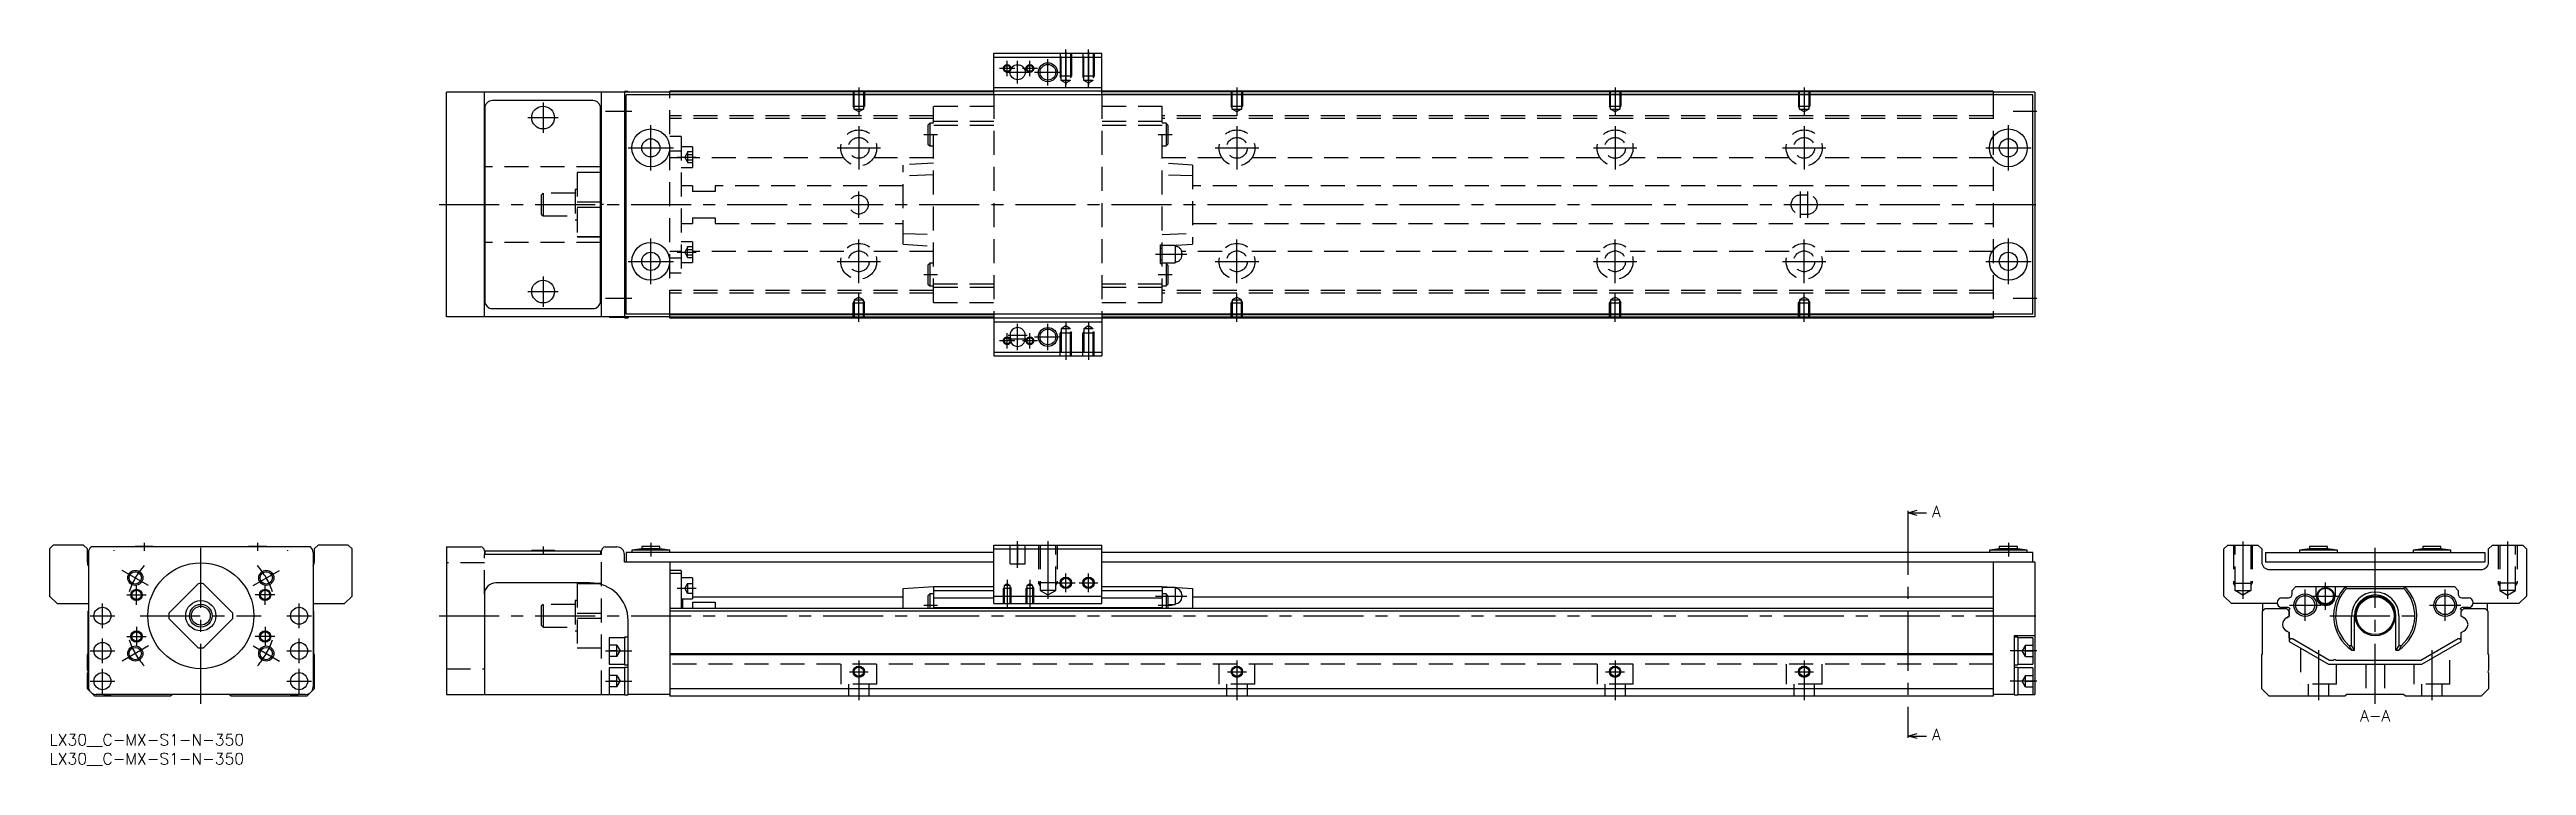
# Model space of a CAD drawing. Extents: x 0 to 655, y -8 to 181.
import ezdxf

# ---------------------------------------------------------------- set-up
doc = ezdxf.new("R2010")
doc.units = 0
doc.header["$LTSCALE"] = 0.5
doc.linetypes.add('CENTER', pattern=[50.8, 31.75, -6.35, 6.35, -6.35])
doc.linetypes.add('DASHED', pattern=[19.05, 12.7, -6.35])
for name, color, linetype in [('MSM_CENTER', 1, 'CENTER'), ('MSM_CONTINUOUS', 7, 'CONTINUOUS'), ('MSM_DASHED', 4, 'DASHED'), ('MSM_NARROW', 5, 'CONTINUOUS'), ('MSM_PART_NUMBER', 7, 'CONTINUOUS')]:
    doc.layers.add(name, color=color, linetype=linetype)
doc.styles.get("Standard").update_dxf_attribs({"font": 'txt.shx', "height": 3, "bigfont": 'bigfont.shx'})

# ---------------------------------------------------------------- blocks, each defined once
blk = doc.blocks.new('*U2')
at = {"layer": 'MSM_PART_NUMBER'}
blk.add_text('LX30__C-MX-S1-N-350', height=3, dxfattribs=at).set_placement((0, -3))
blk = doc.blocks.new('*U3')
at = {"layer": 'MSM_PART_NUMBER'}
blk.add_text('LX30__C-MX-S1-N-350', height=3, dxfattribs=at).set_placement((0, -8))

msp = doc.modelspace()

# ---------------------------------------------------------------- linework, layer by layer
at = {"layer": 'MSM_CENTER'}
for p, q in [((253.25, 174), (253.25, 178)), ((256, 172), (256, 178)), ((256, 172.9), (256, 177.1)), ((259.25, 174), (259.25, 178)), ((264, 171.5), (264, 178.5)), ((264, 172.37), (264, 177.62)), ((268.75, 171.09), (268.75, 181)), ((268.75, 180.4), (268.75, 171.69)), ((274.75, 171.09), (274.75, 181)), ((274.75, 180.4), (274.75, 171.69)), ((214, 171), (214, 163.49)), ((255.25, 176), (251.25, 176)), ((253, 175), (259, 175)), ((253.9, 175), (258.1, 175)), ((261.25, 176), (257.25, 176)), ((260.5, 175), (267.5, 175)), ((261.38, 175), (266.63, 175)), ((314, 171), (314, 163.49)), ((414, 171), (414, 163.49)), ((464, 171), (464, 163.49)), ((130.5, 167), (130.5, 159)), ((147, 164.7), (154, 164.7)), ((519.25, 164.7), (525.5, 164.7)), ((126.5, 163), (134.5, 163)), ((159, 149), (159, 161)), ((214, 160.75), (214, 149.25)), ((231.18, 158.5), (234.83, 158.5)), ((293.18, 158.5), (296.83, 158.5)), ((314, 160.75), (314, 149.25)), ((414, 160.75), (414, 149.25)), ((464, 160.75), (464, 149.25)), ((518, 149), (518, 161)), ((153, 155), (165, 155)), ((166, 152.55), (171, 152.55)), ((208.25, 155), (219.75, 155)), ((308.25, 155), (319.75, 155)), ((408.25, 155), (419.75, 155)), ((458.25, 155), (469.75, 155)), ((512, 155), (524, 155)), ((103, 140), (527, 140)), ((214, 136.5), (214, 143.5)), ((463, 136.5), (463, 143.5)), ((465, 136.5), (465, 143.5)), ((153, 125), (165, 125)), ((159, 119), (159, 131)), ((166, 127.44), (171, 127.44)), ((208.25, 125), (219.75, 125)), ((214, 119.25), (214, 130.75)), ((292.47, 126.9), (300.74, 126.9)), ((308.25, 125), (319.75, 125)), ((314, 119.25), (314, 130.75)), ((408.25, 125), (419.75, 125)), ((414, 119.25), (414, 130.75)), ((458.25, 125), (469.75, 125)), ((464, 119.25), (464, 130.75)), ((512, 125), (524, 125)), ((518, 119), (518, 131)), ((130.5, 121), (130.5, 113)), ((231.18, 121.5), (234.83, 121.5)), ((293.18, 121.5), (296.83, 121.5)), ((126.5, 117), (134.5, 117)), ((147, 115.3), (154, 115.3)), ((214, 109), (214, 116.51)), ((314, 109), (314, 116.51)), ((414, 109), (414, 116.51)), ((464, 109), (464, 116.51)), ((519.25, 115.3), (525.5, 115.3)), ((253.25, 102), (253.25, 106)), ((253.5, 105.5), (258.5, 105.5)), ((253.9, 105.5), (258.1, 105.5)), ((256, 101.5), (256, 108.5)), ((256, 102.4), (256, 107.6)), ((259.25, 102), (259.25, 106)), ((260.5, 105), (267.5, 105)), ((261.38, 105), (266.63, 105)), ((264, 101.5), (264, 108.5)), ((264, 102.37), (264, 107.62)), ((268.75, 108.91), (268.75, 99)), ((268.75, 108.31), (268.75, 99.6)), ((274.75, 108.91), (274.75, 99)), ((274.75, 108.31), (274.75, 99.6)), ((255.25, 104), (251.25, 104)), ((253.5, 104.5), (258.5, 104.5)), ((253.9, 104.5), (258.1, 104.5)), ((261.25, 104), (257.25, 104)), ((491.38, 58), (491.38, 0)), ((17, 48.6), (17, 48.49)), ((25, 50.6), (25, 48.5)), ((40, 8), (40, 51.5)), ((55, 50.6), (55, 48.5)), ((63, 48.49), (63, 48.6)), ((130.5, 49.6), (130.5, 47.49)), ((159, 50.6), (159, 47)), ((256, 44), (256, 51)), ((256, 50.25), (256, 44.75)), ((264, 51), (264, 35.81)), ((264, 50.66), (264, 36.15)), ((518, 50.6), (518, 47)), ((580, 50.93), (580, 35.74)), ((615, 8), (615, 51.5)), ((650, 50.93), (650, 35.74)), ((26.14, 39.3), (19.22, 43.3)), ((23, 34.22), (23, 39.38)), ((53.86, 39.3), (60.78, 43.3)), ((57, 34.22), (57, 39.38)), ((253.25, 40.76), (253.25, 33.5)), ((259.25, 40.76), (259.25, 33.5)), ((266.25, 40), (271.25, 40)), ((268.75, 37.5), (268.75, 42.5)), ((272.25, 40), (277.25, 40)), ((274.75, 37.5), (274.75, 42.5)), ((601.9, 32.87), (601.9, 40.12)), ((14, 28.05), (14, 34.55)), ((20.42, 36.8), (25.57, 36.8)), ((59.57, 36.8), (54.42, 36.8)), ((66, 28.05), (66, 34.55)), ((166, 38.55), (171, 38.55)), ((231.18, 34.1), (234.83, 34.1)), ((292.47, 36.5), (300.74, 36.5)), ((293.18, 34.1), (296.83, 34.1)), ((592.35, 34.1), (600.65, 34.1)), ((596.5, 29.95), (596.5, 38.25)), ((598.28, 36.5), (605.53, 36.5)), ((629.35, 34.1), (637.65, 34.1)), ((633.5, 29.95), (633.5, 38.25)), ((10.75, 31.3), (17.25, 31.3)), ((23, 28.38), (23, 23.23)), ((24, 31.3), (56, 31.3)), ((57, 28.38), (57, 23.23)), ((62.75, 31.3), (69.25, 31.3)), ((103, 31.3), (527, 31.3)), ((603, 31.3), (627, 31.3)), ((10.75, 22), (17.25, 22)), ((14, 18.75), (14, 25.25)), ((26.14, 23.3), (19.22, 19.3)), ((20.42, 25.8), (25.57, 25.8)), ((53.86, 23.3), (60.78, 19.3)), ((59.57, 25.8), (54.42, 25.8)), ((62.75, 22), (69.25, 22)), ((66, 18.75), (66, 25.25)), ((147, 22), (154, 22)), ((525.5, 22), (518.5, 22)), ((600, 22.18), (600, 9)), ((630, 22.18), (630, 9)), ((10.75, 14), (17.25, 14)), ((14, 10.75), (14, 17.25)), ((62.75, 14), (69.25, 14)), ((66, 10.75), (66, 17.25)), ((147, 14), (154, 14)), ((211.5, 16.5), (216.5, 16.5)), ((214, 19.5), (214, 9)), ((311.5, 16.5), (316.5, 16.5)), ((314, 19.5), (314, 9)), ((411.5, 16.5), (416.5, 16.5)), ((414, 19.5), (414, 9)), ((461.5, 16.5), (466.5, 16.5)), ((464, 19.5), (464, 9)), ((525.5, 14), (518.5, 14))]:
    msp.add_line(p, q, dxfattribs=at)
for start, end in [(138.53845, 161.46155), (18.53845, 41.46155), (198.53845, 221.46155), (318.53845, 341.46155)]:
    msp.add_arc((40, 31.3), 20, start, end, dxfattribs=at)
at = {"layer": 'MSM_CONTINUOUS'}
for p, q in [((249.75, 169), (249.75, 180)), ((249.75, 180), (278.25, 180)), ((249.75, 179), (278.25, 179)), ((278.25, 169), (278.25, 180)), ((249.75, 171), (278.25, 171)), ((105, 110.3), (105, 169.7)), ((164, 169.7), (105, 169.7)), ((115, 110.3), (115, 169.7)), ((115.1, 165.5), (115.1, 114.5)), ((143.7, 167.5), (117.1, 167.5)), ((145.7, 114.5), (145.7, 165.5)), ((146, 110.3), (146, 169.7)), ((148, 169.75), (148, 169.7)), ((152, 169.75), (148, 169.75)), ((153, 169.9), (152, 169.9)), ((152, 169.9), (152, 110.1)), ((152.5, 111), (152.5, 169)), ((524.5, 169), (152.5, 169)), ((153, 169.9), (153, 169.7)), ((164, 169), (164, 170)), ((514, 170), (164, 170)), ((249.75, 169.8), (164, 169.8)), ((249.75, 169.1), (164, 169.1)), ((514, 169.8), (278.25, 169.8)), ((514, 169.1), (278.25, 169.1)), ((514, 170), (514, 169)), ((525, 169.7), (514, 169.7)), ((524.5, 111), (524.5, 169)), ((525, 169.7), (525, 110.3)), ((115, 158.2), (115.1, 158.2)), ((145.7, 158.2), (146, 158.2)), ((115.1, 150), (115, 150)), ((146, 150), (145.7, 150)), ((146, 148.5), (145.7, 148.5)), ((146, 148.47), (145.7, 148.47)), ((145.7, 140.72), (146, 140.72)), ((146, 139.28), (145.7, 139.28)), ((146, 131.53), (145.7, 131.53)), ((146, 131.5), (145.7, 131.5)), ((115.1, 130), (115, 130)), ((146, 130), (145.7, 130)), ((115.1, 121.8), (115, 121.8)), ((146, 121.8), (145.7, 121.8)), ((117.1, 112.5), (143.7, 112.5)), ((164, 110.3), (105, 110.3)), ((148, 110.3), (148, 110.25)), ((148, 110.25), (152, 110.25)), ((152, 110.1), (153, 110.1)), ((524.5, 111), (152.5, 111)), ((153, 110.3), (153, 110.1)), ((164, 110), (164, 111)), ((249.75, 110.9), (164, 110.9)), ((249.75, 110.2), (164, 110.2)), ((514, 110), (164, 110)), ((249.75, 111), (249.75, 100)), ((249.75, 109), (278.25, 109)), ((254, 105.5), (254, 104.5)), ((258, 104.5), (258, 105.5)), ((278.25, 111), (278.25, 100)), ((514, 110.9), (278.25, 110.9)), ((514, 110.2), (278.25, 110.2)), ((514, 111), (514, 110)), ((525, 110.3), (514, 110.3)), ((249.75, 101), (278.25, 101)), ((249.75, 100), (278.25, 100)), ((491.38, 58.5), (493.87, 59.17)), ((491.38, 59), (491.38, 58)), ((493.87, 57.83), (491.38, 58.5)), ((491.38, 58.5), (496.38, 58.5)), ((1, 50), (0, 49)), ((0, 49), (0, 36.5)), ((9, 50), (1, 50)), ((10, 49), (9, 50)), ((10, 45.5), (10, 49)), ((10.3, 48), (10.3, 12.5)), ((69.02, 49.5), (10.98, 49.5)), ((22.6, 49.6), (22.6, 49.5)), ((27.4, 49.6), (22.6, 49.6)), ((27.4, 49.5), (27.4, 49.6)), ((52.6, 49.6), (52.6, 49.5)), ((57.4, 49.6), (52.6, 49.6)), ((57.4, 49.5), (57.4, 49.6)), ((69.7, 48), (69.7, 12.5)), ((71, 50), (70, 49)), ((70, 49), (70, 45.5)), ((79, 50), (71, 50)), ((80, 49), (79, 50)), ((80, 36.5), (80, 49)), ((105, 49.5), (105, 10.5)), ((105, 49.5), (114, 49.5)), ((115, 48.5), (115, 47.5)), ((146, 47.5), (115, 47.5)), ((115.1, 48.5), (115.1, 47.5)), ((115.1, 48.5), (145.7, 48.5)), ((127.5, 48.6), (133.5, 48.6)), ((127.5, 48.6), (127.5, 48.5)), ((133.5, 48.5), (133.5, 48.6)), ((145.7, 48.5), (145.7, 47.5)), ((146, 47.5), (146, 48.5)), ((147, 49.5), (150, 49.5)), ((152, 45.5), (152, 47.5)), ((152.5, 48), (152.5, 45.5)), ((249.75, 48), (152.5, 48)), ((156.6, 49), (154, 48.6)), ((154, 48.6), (154, 48)), ((164, 48.6), (154, 48.6)), ((156.6, 49.6), (156.6, 49)), ((161.4, 49.6), (156.6, 49.6)), ((161.4, 49), (156.6, 49)), ((161.4, 49), (161.4, 49.6)), ((164, 48.6), (161.4, 49)), ((164, 48), (164, 48.6)), ((249.75, 50), (278.25, 50)), ((249.75, 34.5), (249.75, 50)), ((249.75, 49), (278.25, 49)), ((278.25, 34.5), (278.25, 50)), ((524.5, 48), (278.25, 48)), ((515.6, 49), (513, 48.6)), ((513, 48.6), (513, 48)), ((523, 48.6), (513, 48.6)), ((515.6, 49.6), (515.6, 49)), ((520.4, 49.6), (515.6, 49.6)), ((520.4, 49), (515.6, 49)), ((520.4, 49), (520.4, 49.6)), ((523, 48.6), (520.4, 49)), ((523, 48), (523, 48.6)), ((524.5, 45.5), (524.5, 48)), ((575, 49), (576, 50)), ((575, 36.5), (575, 49)), ((576, 50), (584, 50)), ((584, 50), (585, 49)), ((585, 49), (585, 45.5)), ((586, 48), (644, 48)), ((586, 48), (586, 45.5)), ((597.6, 49), (595, 48.6)), ((595, 48.6), (595, 48)), ((605, 48.6), (595, 48.6)), ((602.4, 49.6), (597.6, 49.6)), ((597.6, 49.6), (597.6, 49)), ((602.4, 49), (597.6, 49)), ((602.4, 49), (602.4, 49.6)), ((605, 48.6), (602.4, 49)), ((605, 48), (605, 48.6)), ((627.6, 49), (625, 48.6)), ((635, 48.6), (625, 48.6)), ((625, 48.6), (625, 48)), ((632.4, 49.6), (627.6, 49.6)), ((627.6, 49.6), (627.6, 49)), ((632.4, 49), (627.6, 49)), ((632.4, 49), (632.4, 49.6)), ((635, 48.6), (632.4, 49)), ((635, 48), (635, 48.6)), ((644, 48), (644, 45.5)), ((645, 49), (646, 50)), ((645, 45.5), (645, 49)), ((646, 50), (654, 50)), ((654, 50), (655, 49)), ((655, 49), (655, 36.5)), ((39.28, 39.77), (31.53, 32.02)), ((48.47, 32.02), (40.72, 39.77)), ((143, 40), (118, 40)), ((249.75, 45.5), (152, 45.5)), ((164, 45.5), (164, 10)), ((167, 43.3), (164, 43.3)), ((167, 42.45), (164, 42.45)), ((167, 43.3), (167, 33.2)), ((170, 41.3), (167, 41.3)), ((170, 41.3), (170, 35.8)), ((525, 45.5), (278.25, 45.5)), ((514, 45.5), (514, 10)), ((525, 45.5), (525, 10.5)), ((644, 45.5), (586, 45.5)), ((587, 43.5), (643, 43.5)), ((0, 36.5), (2, 34.5)), ((2, 34.5), (10.3, 34.5)), ((69.7, 34.5), (78, 34.5)), ((78, 34.5), (80, 36.5)), ((115, 37), (115, 10.5)), ((514, 33.2), (164, 33.2)), ((167, 35.8), (170, 35.8)), ((167.5, 33.2), (167.5, 35.8)), ((170, 36.3), (225.75, 36.3)), ((170, 34.87), (176, 34.87)), ((170, 34.87), (170, 33.2)), ((176, 34.87), (176, 33.2)), ((225.75, 38.5), (233.75, 39)), ((225.75, 33.2), (225.75, 38.5)), ((232.75, 37.1), (232.25, 36.6)), ((232.25, 36.6), (232.25, 33.2)), ((233.75, 37.1), (232.75, 37.1)), ((232.75, 37.1), (232.75, 33.2)), ((233.75, 39), (249.75, 39)), ((233.75, 39), (233.75, 33.2)), ((233.75, 38), (249.75, 38)), ((233.75, 36), (249.75, 36)), ((233.75, 33.5), (294.25, 33.5)), ((249.75, 36.5), (278.25, 36.5)), ((249.75, 34.5), (278.25, 34.5)), ((278.25, 39), (294.25, 39)), ((278.25, 38), (294.25, 38)), ((278.25, 36), (294.25, 36)), ((294.25, 39), (302.25, 38.5)), ((294.25, 39), (294.25, 33.2)), ((297.7, 38.75), (294.25, 38.75)), ((295.25, 37.1), (294.25, 37.1)), ((295.75, 36.6), (295.25, 37.1)), ((295.25, 37.1), (295.25, 33.2)), ((295.75, 36.6), (295.75, 33.2)), ((295.75, 34.25), (297.7, 34.25)), ((297.7, 38.75), (297.7, 34.25)), ((299.45, 36.8), (299.45, 36.2)), ((302.25, 38.5), (302.25, 33.2)), ((302.25, 36.3), (514, 36.3)), ((577, 34.5), (575, 36.5)), ((589.13, 34.5), (577, 34.5)), ((585.2, 32.5), (585.9, 33.2)), ((585.3, 32.6), (585.3, 34.5)), ((585.9, 33.2), (591.55, 33.2)), ((590.35, 36), (592.05, 36)), ((591.75, 33.5), (590.35, 33.5)), ((591.55, 33.2), (592.25, 32.5)), ((591.55, 33.2), (592.25, 32.5)), ((593.05, 38), (594.05, 39)), ((593.05, 37), (593.05, 38)), ((594.05, 39), (635.95, 39)), ((599.4, 36.5), (599.4, 39)), ((604.4, 39), (604.4, 36.5)), ((607.14, 39), (607.4, 38.5)), ((607.4, 38.5), (622.6, 38.5)), ((622.6, 38.5), (622.86, 39)), ((635.95, 39), (636.95, 38)), ((636.95, 38), (636.95, 37)), ((637.75, 32.5), (638.45, 33.2)), ((637.75, 32.5), (638.45, 33.2)), ((637.95, 36), (639.65, 36)), ((639.65, 33.5), (638.25, 33.5)), ((638.45, 33.2), (644.1, 33.2)), ((653, 34.5), (640.87, 34.5)), ((644.1, 33.2), (644.8, 32.5)), ((644.7, 32.6), (644.7, 34.5)), ((655, 36.5), (653, 34.5)), ((10.2, 32.5), (10.3, 32.6)), ((10.2, 21.2), (10.2, 32.5)), ((31.53, 30.58), (39.28, 22.83)), ((40.72, 22.83), (48.47, 30.58)), ((69.7, 32.6), (69.8, 32.5)), ((69.8, 32.5), (69.8, 21.2)), ((153, 10.35), (153, 30)), ((514, 32.5), (164, 32.5)), ((585.2, 21.2), (585.2, 32.5)), ((592.25, 31.15), (591.5, 30.72)), ((592.25, 26.85), (591.5, 27.28)), ((591.6, 30.78), (592.25, 31.15)), ((591.6, 27.22), (592.25, 26.85)), ((592.2, 32.55), (592.2, 32.7)), ((592.25, 32.5), (592.2, 32.55)), ((592.25, 31.15), (592.25, 32.5)), ((592.25, 32.5), (592.25, 31.15)), ((592.25, 25.45), (592.25, 26.85)), ((592.25, 26.85), (592.25, 24.5)), ((608.74, 23.45), (608.74, 31.3)), ((609.5, 22.2), (609.5, 31.3)), ((620.5, 22.2), (620.5, 31.3)), ((621.26, 31.3), (621.26, 23.45)), ((637.75, 31.15), (637.75, 32.5)), ((638.4, 30.78), (637.75, 31.15)), ((637.75, 26.85), (638.5, 27.28)), ((637.75, 24.5), (637.75, 26.85)), ((637.8, 32.7), (637.8, 32.55)), ((638.4, 30.78), (638.49, 30.73)), ((644.8, 32.5), (644.8, 21.2)), ((10, 21), (10.2, 21.2)), ((10, 16.9), (10, 21)), ((69.8, 21.2), (70, 21)), ((70, 21), (70, 12)), ((152, 25.5), (148, 25.5)), ((148, 25.5), (148, 18.5)), ((153, 25.65), (152, 25.65)), ((152, 25.65), (152, 18.35)), ((514, 21.2), (164, 21.2)), ((514, 21), (164, 21)), ((525, 26), (519.5, 26)), ((519.5, 26), (519.5, 10.35)), ((520.5, 25.65), (519.5, 25.65)), ((520.5, 25.65), (520.5, 18.35)), ((524.5, 25.5), (520.5, 25.5)), ((524.5, 25.5), (524.5, 18.5)), ((585, 21), (585.2, 21.2)), ((585, 12), (585, 21)), ((592.25, 24.5), (602.64, 18.5)), ((593.1, 25.16), (592.7, 25.16)), ((602.91, 19.5), (593.1, 25.16)), ((608.07, 23.45), (608.74, 23.45)), ((609.5, 22.2), (608.74, 23.45)), ((608.82, 22.2), (609.5, 22.2)), ((621.26, 23.45), (620.5, 22.2)), ((620.5, 22.2), (621.18, 22.2)), ((621.26, 23.45), (621.93, 23.45)), ((636.9, 25.16), (627.09, 19.5)), ((627.36, 18.5), (637.75, 24.5)), ((637.3, 25.16), (636.9, 25.16)), ((644.8, 21.2), (645, 21)), ((645, 21), (645, 16.9)), ((10, 12), (10, 16.1)), ((148, 18.5), (152, 18.5)), ((152, 17.5), (148, 17.5)), ((148, 17.5), (148, 10.5)), ((152, 18.35), (153, 18.35)), ((153, 17.65), (152, 17.65)), ((152, 17.65), (152, 10.35)), ((519.5, 18.35), (520.5, 18.35)), ((520.5, 17.65), (519.5, 17.65)), ((520.5, 18.5), (524.5, 18.5)), ((520.5, 17.65), (520.5, 10.35)), ((524.5, 17.5), (520.5, 17.5)), ((524.5, 17.5), (524.5, 10.5)), ((602.64, 18.5), (627.36, 18.5)), ((603.85, 19.5), (602.91, 19.5)), ((627.09, 19.5), (604.65, 19.5)), ((645, 16.1), (645, 12)), ((10.7, 11.3), (10, 12)), ((12, 10), (11.1, 10.9)), ((32, 10), (12, 10)), ((67.7, 10.5), (12.3, 10.5)), ((32.5, 10.5), (32, 10)), ((48, 10), (47.5, 10.5)), ((68, 10), (48, 10)), ((68.9, 10.9), (68, 10)), ((70, 12), (69.3, 11.3)), ((105, 10.5), (152, 10.5)), ((152, 10.35), (153, 10.35)), ((164, 10.5), (153, 10.5)), ((514, 12), (164, 12)), ((514, 10), (164, 10)), ((519.5, 10.5), (514, 10.5)), ((519.5, 10.35), (520.5, 10.35)), ((520.5, 10.5), (525, 10.5)), ((587, 10), (585, 12)), ((607, 10), (587, 10)), ((607.5, 10.5), (607, 10)), ((622.5, 10.5), (607.5, 10.5)), ((623, 10), (622.5, 10.5)), ((643, 10), (623, 10)), ((645, 12), (643, 10)), ((491.38, -0.5), (493.87, 0.17)), ((491.38, 0), (491.38, -1)), ((493.87, -1.17), (491.38, -0.5)), ((491.38, -0.5), (496.38, -0.5))]:
    msp.add_line(p, q, dxfattribs=at)
for centre, radius in [((256, 175), 2), ((264, 175), 2.07), ((130.5, 163), 3), ((159, 155), 5), ((159, 155), 2.4), ((518, 155), 5), ((518, 155), 2.4), ((159, 125), 5), ((159, 125), 2.4), ((518, 125), 5), ((518, 125), 2.4), ((130.5, 117), 3), ((264, 105), 2.07), ((22.68, 41.3), 1.62), ((40, 31.3), 14), ((57.32, 41.3), 1.62), ((268.75, 40), 1.23), ((274.75, 40), 1.23), ((14, 31.3), 2.25), ((23, 36.8), 1.23), ((40, 31.3), 4), ((40, 31.3), 3), ((40, 31.3), 2.5), ((57, 36.8), 1.23), ((66, 31.3), 2.25), ((596.5, 34.1), 3), ((596.5, 34.1), 2.5), ((601.9, 36.5), 2.25), ((601.9, 36.5), 2.05), ((615, 31.3), 5.3), ((615, 31.3), 5), ((633.5, 34.1), 3), ((633.5, 34.1), 2.5), ((23, 25.8), 1.23), ((57, 25.8), 1.23), ((14, 22), 2.25), ((22.68, 21.3), 1.62), ((57.32, 21.3), 1.62), ((66, 22), 2.25), ((14, 14), 2.25), ((66, 14), 2.25), ((214, 16.5), 1.23), ((314, 16.5), 1.23), ((414, 16.5), 1.23), ((464, 16.5), 1.23)]:
    msp.add_circle(centre, radius, dxfattribs=at)
for centre, radius, start, end in [((117.1, 165.5), 2, 90, 180), ((143.7, 165.5), 2, 0, 90), ((117.1, 114.5), 2, 180, 270), ((143.7, 114.5), 2, 270, 0), ((256, 105.5), 2, 0, 180), ((256, 104.5), 2, 180, 0), ((12.3, 48), 2, 131.40962, 180), ((67.7, 48), 2, 0, 48.59038), ((114, 48.5), 1, 0, 90), ((147, 48.5), 1, 90, 180), ((150, 47.5), 2, 0, 90), ((12, 45.5), 2, 180, 211.78833), ((40, 31.3), 8.5, 85.11917, 94.88083), ((68, 45.5), 2, 328.21167, 0), ((118, 37), 3, 90, 180), ((143, 30), 10, 0, 90), ((587, 45.5), 2, 180, 270), ((643, 45.5), 2, 270, 0), ((297.7, 36.8), 1.75, 0, 90), ((297.7, 36.2), 1.75, 270, 0), ((590.35, 34.75), 1.25, 90, 270), ((591.75, 32.5), 1, 41.23398, 90), ((592.05, 37), 1, 270, 0), ((592.7, 32.7), 0.5, 113.32535, 180), ((601.9, 36.5), 2.5, 180, 0), ((615, 31.3), 11, 135.573, 235.81959), ((615, 31.3), 10.47, 136.57129, 228.55525), ((615, 31.3), 6.26, 0, 180), ((615, 31.3), 5.5, 0, 180), ((615, 31.3), 11, 304.18041, 44.427), ((615, 31.3), 10.47, 311.44475, 43.42871), ((637.95, 37), 1, 180, 270), ((638.25, 32.5), 1, 90, 138.76602), ((637.3, 32.7), 0.5, 0, 66.67465), ((639.65, 34.75), 1.25, 270, 90), ((40, 31.3), 8.5, 175.11917, 184.88083), ((40, 31.3), 8.5, 355.11917, 4.88083), ((592.65, 28.85), 2.2, 121.45533, 176.01903), ((592.65, 29.15), 2.2, 183.98097, 238.54467), ((592.65, 29.15), 2.2, 183.98097, 241.45517), ((592.65, 28.85), 2.2, 121.38869, 134.53306), ((637.35, 28.85), 2.2, 3.98097, 61.45517), ((637.35, 29.15), 2.2, 301.45533, 356.01903), ((40, 31.3), 8.5, 265.11917, 274.88083), ((592.7, 25.66), 0.5, 205.84193, 270), ((604.25, 19.2), 0.5, 36.8699, 143.1301), ((616, 27.35), 8.83, 206.14749, 215.62533), ((614, 27.35), 8.84, 324.37545, 333.85173), ((637.3, 25.66), 0.5, 270, 334.15807), ((9.7, 16.5), 0.5, 306.8699, 53.1301), ((645.3, 16.5), 0.5, 126.8699, 233.1301), ((12.3, 12.5), 2, 180, 270), ((15.3, 14), 3.65, 253.51703, 286.48297), ((64.7, 14), 3.65, 253.51703, 286.48297), ((67.7, 12.5), 2, 270, 0)]:
    msp.add_arc(centre, radius, start, end, dxfattribs=at)
at = {"layer": 'MSM_DASHED'}
for p, q in [((267.25, 180), (267.25, 174)), ((267.52, 172.8), (267.52, 180)), ((269.98, 180), (269.98, 172.8)), ((270.25, 180), (270.25, 174)), ((273.25, 180), (273.25, 174)), ((273.52, 172.8), (273.52, 180)), ((275.98, 180), (275.98, 172.8)), ((276.25, 180), (276.25, 174)), ((270.25, 174), (267.25, 174)), ((267.52, 173.53), (267.25, 174)), ((269.98, 172.8), (267.52, 172.8)), ((268.75, 172.09), (267.52, 172.8)), ((269.98, 172.8), (268.75, 172.09)), ((269.98, 173.53), (270.25, 174)), ((276.25, 174), (273.25, 174)), ((273.52, 173.53), (273.25, 174)), ((275.98, 172.8), (273.52, 172.8)), ((274.75, 172.09), (273.52, 172.8)), ((275.98, 172.8), (274.75, 172.09)), ((275.98, 173.53), (276.25, 174)), ((164, 111), (164, 169)), ((212.5, 170), (212.5, 166)), ((212.77, 165.53), (212.5, 166)), ((212.5, 166), (215.5, 166)), ((212.77, 165.2), (212.77, 170)), ((212.77, 165.2), (215.23, 165.2)), ((214, 164.49), (212.77, 165.2)), ((215.23, 165.2), (214, 164.49)), ((215.23, 170), (215.23, 165.2)), ((215.23, 165.53), (215.5, 166)), ((215.5, 170), (215.5, 166)), ((249.75, 165.9), (233.75, 165.9)), ((233.75, 114.1), (233.75, 165.9)), ((249.75, 169), (249.75, 111)), ((278.25, 169), (278.25, 111)), ((294.25, 165.9), (278.25, 165.9)), ((294.25, 114.1), (294.25, 165.9)), ((312.5, 170), (312.5, 166)), ((312.77, 165.53), (312.5, 166)), ((312.5, 166), (315.5, 166)), ((312.77, 165.2), (312.77, 170)), ((312.77, 165.2), (315.23, 165.2)), ((314, 164.49), (312.77, 165.2)), ((315.23, 165.2), (314, 164.49)), ((315.23, 170), (315.23, 165.2)), ((315.23, 165.53), (315.5, 166)), ((315.5, 170), (315.5, 166)), ((412.5, 170), (412.5, 166)), ((412.77, 165.53), (412.5, 166)), ((412.5, 166), (415.5, 166)), ((412.77, 165.2), (412.77, 170)), ((412.77, 165.2), (415.23, 165.2)), ((414, 164.49), (412.77, 165.2)), ((415.23, 165.2), (414, 164.49)), ((415.23, 170), (415.23, 165.2)), ((415.23, 165.53), (415.5, 166)), ((415.5, 170), (415.5, 166)), ((462.5, 170), (462.5, 166)), ((462.77, 165.53), (462.5, 166)), ((462.5, 166), (465.5, 166)), ((462.77, 165.2), (462.77, 170)), ((462.77, 165.2), (465.23, 165.2)), ((464, 164.49), (462.77, 165.2)), ((465.23, 165.2), (464, 164.49)), ((465.23, 170), (465.23, 165.2)), ((465.23, 165.53), (465.5, 166)), ((465.5, 170), (465.5, 166)), ((514, 169), (514, 111)), ((233.75, 163.45), (164, 163.45)), ((233.75, 162.75), (164, 162.75)), ((167, 158), (164, 158)), ((167, 158), (167, 122)), ((232.75, 161.5), (232.25, 161)), ((232.25, 161), (232.25, 156)), ((233.75, 161.5), (232.75, 161.5)), ((232.75, 161.5), (232.75, 155.5)), ((249.75, 161.95), (233.75, 161.95)), ((249.75, 160.95), (233.75, 160.95)), ((294.25, 161.95), (278.25, 161.95)), ((294.25, 160.95), (278.25, 160.95)), ((514, 163.45), (294.25, 163.45)), ((514, 162.75), (294.25, 162.75)), ((295.25, 161.5), (294.25, 161.5)), ((295.75, 161), (295.25, 161.5)), ((295.25, 161.5), (295.25, 155.5)), ((295.75, 161), (295.75, 156)), ((167, 154.13), (164, 154.13)), ((167, 152.38), (164, 152.38)), ((170, 155.3), (167, 155.3)), ((168.7, 153.8), (167.98, 152.55)), ((168.7, 151.3), (167.98, 152.55)), ((168.7, 154), (170, 154)), ((168.7, 154), (168.7, 151.11)), ((168.7, 153.28), (170, 153.28)), ((168.7, 151.83), (170, 151.83)), ((168.7, 151.11), (170, 151.11)), ((170, 155.3), (170, 149.8)), ((210.05, 152.36), (170, 152.36)), ((233.75, 152.36), (217.95, 152.36)), ((233.75, 151), (225.75, 150.47)), ((232.25, 156), (232.75, 155.5)), ((232.75, 155.5), (233.75, 155.5)), ((294.25, 155.5), (295.25, 155.5)), ((310.05, 152.36), (294.25, 152.36)), ((302.25, 150.47), (294.25, 151)), ((295.25, 155.5), (295.75, 156)), ((410.05, 152.36), (317.95, 152.36)), ((460.05, 152.36), (417.95, 152.36)), ((514, 152.36), (467.95, 152.36)), ((145.7, 150), (115.1, 150)), ((139.5, 148.5), (139.5, 131.5)), ((145.7, 148.5), (139.5, 148.5)), ((145.7, 148.47), (139.5, 148.47)), ((167, 149.8), (170, 149.8)), ((170, 145), (167, 145)), ((170, 145), (170, 143.5)), ((176, 145), (176, 143.5)), ((225.75, 145), (176, 145)), ((225.75, 129.53), (225.75, 150.47)), ((233.75, 147.86), (225.75, 147.6)), ((302.25, 147.6), (294.25, 147.86)), ((302.25, 150.47), (302.25, 129.53)), ((514, 145), (302.25, 145)), ((130.5, 143), (130, 142.5)), ((130, 142.5), (130, 137.5)), ((130.5, 143), (130.5, 137)), ((139, 143), (130.5, 143)), ((139, 144), (139, 136)), ((139.5, 144), (139, 144)), ((139.5, 140.72), (145.7, 140.72)), ((145.7, 139.28), (139.5, 139.28)), ((146.5, 140), (146, 140)), ((176, 143.5), (170, 143.5)), ((465, 142.5), (463, 142.5)), ((130, 137.5), (130.5, 137)), ((130.5, 137), (139, 137)), ((139, 136), (139.5, 136)), ((139.5, 131.53), (145.7, 131.53)), ((139.5, 131.5), (145.7, 131.5)), ((167, 135), (170, 135)), ((170, 136.5), (176, 136.5)), ((170, 136.5), (170, 135)), ((176, 136.5), (176, 135)), ((176, 135), (225.75, 135)), ((225.75, 132.4), (233.75, 132.14)), ((294.25, 132.14), (302.25, 132.4)), ((302.25, 135), (514, 135)), ((463, 137.5), (465, 137.5)), ((145.7, 130), (115.1, 130)), ((167, 127.62), (164, 127.62)), ((167, 125.87), (164, 125.87)), ((170, 130.19), (167, 130.19)), ((167, 124.69), (170, 124.69)), ((168.7, 128.69), (167.98, 127.44)), ((168.7, 126.19), (167.98, 127.44)), ((168.7, 128.89), (170, 128.89)), ((168.7, 126), (168.7, 128.89)), ((168.7, 128.17), (170, 128.17)), ((168.7, 126.72), (170, 126.72)), ((168.7, 126), (170, 126)), ((170, 130.19), (170, 124.69)), ((210.05, 127.64), (170, 127.64)), ((233.75, 127.64), (217.95, 127.64)), ((225.75, 129.53), (233.75, 129)), ((232.75, 124.5), (232.25, 124)), ((232.75, 124.5), (232.75, 118.5)), ((233.75, 124.5), (232.75, 124.5)), ((293.75, 129.4), (294.25, 129.4)), ((293.75, 124.4), (293.75, 129.4)), ((294.25, 128.4), (293.75, 128.4)), ((293.75, 125.4), (294.25, 125.4)), ((297.7, 129.15), (294.25, 129.15)), ((294.25, 124.65), (297.7, 124.65)), ((295.25, 124.5), (294.25, 124.5)), ((295.25, 124.5), (295.25, 118.5)), ((295.75, 124), (295.25, 124.5)), ((296.51, 129.15), (302.25, 129.53)), ((297.7, 129.15), (297.7, 124.65)), ((310.05, 127.64), (299.39, 127.64)), ((299.45, 127.2), (299.45, 126.6)), ((410.05, 127.64), (317.95, 127.64)), ((460.05, 127.64), (417.95, 127.64)), ((514, 127.64), (467.95, 127.64)), ((164, 122), (167, 122)), ((232.25, 124), (232.25, 119)), ((232.25, 119), (232.75, 118.5)), ((232.75, 118.5), (233.75, 118.5)), ((233.75, 119.05), (249.75, 119.05)), ((249.75, 118.05), (233.75, 118.05)), ((278.25, 119.05), (294.25, 119.05)), ((294.25, 118.05), (278.25, 118.05)), ((293.75, 124.4), (294.25, 124.4)), ((294.25, 118.5), (295.25, 118.5)), ((295.25, 118.5), (295.75, 119)), ((295.75, 124), (295.75, 119)), ((233.75, 117.25), (164, 117.25)), ((233.75, 116.55), (164, 116.55)), ((212.77, 114.47), (212.5, 114)), ((212.5, 110), (212.5, 114)), ((212.5, 114), (215.5, 114)), ((214, 115.51), (212.77, 114.8)), ((212.77, 114.8), (212.77, 110)), ((212.77, 114.8), (215.23, 114.8)), ((215.23, 114.8), (214, 115.51)), ((215.23, 110), (215.23, 114.8)), ((215.23, 114.47), (215.5, 114)), ((215.5, 110), (215.5, 114)), ((233.75, 114.1), (249.75, 114.1)), ((278.25, 114.1), (294.25, 114.1)), ((514, 117.25), (294.25, 117.25)), ((514, 116.55), (294.25, 116.55)), ((312.77, 114.47), (312.5, 114)), ((312.5, 110), (312.5, 114)), ((312.5, 114), (315.5, 114)), ((314, 115.51), (312.77, 114.8)), ((312.77, 114.8), (312.77, 110)), ((312.77, 114.8), (315.23, 114.8)), ((315.23, 114.8), (314, 115.51)), ((315.23, 110), (315.23, 114.8)), ((315.23, 114.47), (315.5, 114)), ((315.5, 110), (315.5, 114)), ((412.77, 114.47), (412.5, 114)), ((412.5, 110), (412.5, 114)), ((412.5, 114), (415.5, 114)), ((414, 115.51), (412.77, 114.8)), ((412.77, 114.8), (412.77, 110)), ((412.77, 114.8), (415.23, 114.8)), ((415.23, 114.8), (414, 115.51)), ((415.23, 110), (415.23, 114.8)), ((415.23, 114.47), (415.5, 114)), ((415.5, 110), (415.5, 114)), ((462.77, 114.47), (462.5, 114)), ((462.5, 110), (462.5, 114)), ((462.5, 114), (465.5, 114)), ((464, 115.51), (462.77, 114.8)), ((462.77, 114.8), (462.77, 110)), ((462.77, 114.8), (465.23, 114.8)), ((465.23, 114.8), (464, 115.51)), ((465.23, 110), (465.23, 114.8)), ((465.23, 114.47), (465.5, 114)), ((465.5, 110), (465.5, 114)), ((267.52, 106.47), (267.25, 106)), ((270.25, 106), (267.25, 106)), ((267.25, 100), (267.25, 106)), ((268.75, 107.91), (267.52, 107.2)), ((269.98, 107.2), (267.52, 107.2)), ((267.52, 107.2), (267.52, 100)), ((269.98, 107.2), (268.75, 107.91)), ((269.98, 100), (269.98, 107.2)), ((269.98, 106.47), (270.25, 106)), ((270.25, 100), (270.25, 106)), ((273.52, 106.47), (273.25, 106)), ((276.25, 106), (273.25, 106)), ((273.25, 100), (273.25, 106)), ((274.75, 107.91), (273.52, 107.2)), ((275.98, 107.2), (273.52, 107.2)), ((273.52, 107.2), (273.52, 100)), ((275.98, 107.2), (274.75, 107.91)), ((275.98, 100), (275.98, 107.2)), ((275.98, 106.47), (276.25, 106)), ((276.25, 100), (276.25, 106)), ((115, 37), (115, 47.5)), ((146, 10.5), (146, 47.5)), ((254, 45), (254, 50)), ((258, 45), (258, 50)), ((261.5, 50), (261.5, 40)), ((261.93, 50), (261.93, 38)), ((266.07, 38), (266.07, 50)), ((266.5, 50), (266.5, 40)), ((577.5, 49.93), (577.5, 39.93)), ((577.93, 37.93), (577.93, 49.93)), ((582.07, 49.93), (582.07, 37.93)), ((582.5, 49.93), (582.5, 39.93)), ((647.5, 49.93), (647.5, 39.93)), ((647.93, 49.93), (647.93, 37.93)), ((652.07, 37.93), (652.07, 49.93)), ((652.5, 49.93), (652.5, 39.93)), ((115, 45.3), (105, 45.3)), ((139.5, 39.8), (139.5, 22.8)), ((146, 39.8), (139.5, 39.8)), ((146, 39.77), (139.5, 39.77)), ((168.7, 39.8), (167.98, 38.55)), ((168.7, 39.8), (170, 39.8)), ((168.7, 39.8), (168.7, 37.3)), ((253.25, 39.76), (252.47, 39.31)), ((254.03, 39.31), (252.47, 39.31)), ((252.47, 39.31), (252.47, 34.5)), ((254.03, 39.31), (253.25, 39.76)), ((254, 45), (258, 45)), ((254.03, 34.5), (254.03, 39.31)), ((259.25, 39.76), (258.47, 39.31)), ((260.03, 39.31), (258.47, 39.31)), ((258.47, 39.31), (258.47, 34.5)), ((260.03, 39.31), (259.25, 39.76)), ((260.03, 34.5), (260.03, 39.31)), ((266.5, 40), (261.5, 40)), ((261.93, 39.25), (261.5, 40)), ((266.07, 39.25), (266.5, 40)), ((577.5, 39.93), (582.5, 39.93)), ((577.93, 39.18), (577.5, 39.93)), ((582.07, 39.18), (582.5, 39.93)), ((652.5, 39.93), (647.5, 39.93)), ((647.93, 39.18), (647.5, 39.93)), ((652.07, 39.18), (652.5, 39.93)), ((130.5, 34.3), (130, 33.8)), ((130, 33.8), (130, 28.8)), ((130.5, 34.3), (130.5, 28.3)), ((139, 34.3), (130.5, 34.3)), ((139, 35.3), (139, 27.3)), ((139.5, 35.3), (139, 35.3)), ((168.7, 37.3), (167.98, 38.55)), ((168.7, 38.55), (170, 38.55)), ((168.7, 37.3), (170, 37.3)), ((252.47, 38.87), (252.25, 38.5)), ((254.25, 38.5), (252.25, 38.5)), ((252.25, 34.5), (252.25, 38.5)), ((254.03, 38.87), (254.25, 38.5)), ((254.25, 34.5), (254.25, 38.5)), ((258.47, 38.87), (258.25, 38.5)), ((260.25, 38.5), (258.25, 38.5)), ((258.25, 34.5), (258.25, 38.5)), ((260.03, 38.87), (260.25, 38.5)), ((260.25, 34.5), (260.25, 38.5)), ((266.07, 38), (261.93, 38)), ((261.93, 38), (264, 36.81)), ((264, 36.81), (266.07, 38)), ((580, 36.74), (577.93, 37.93)), ((577.93, 37.93), (582.07, 37.93)), ((582.07, 37.93), (580, 36.74)), ((647.93, 37.93), (650, 36.74)), ((652.07, 37.93), (647.93, 37.93)), ((650, 36.74), (652.07, 37.93)), ((130, 28.8), (130.5, 28.3)), ((130.5, 28.3), (139, 28.3)), ((139, 27.3), (139.5, 27.3)), ((139.5, 32.02), (146, 32.02)), ((146, 30.58), (139.5, 30.58)), ((139.5, 22.83), (146, 22.83)), ((139.5, 22.8), (146, 22.8)), ((150, 23.5), (148, 23.5)), ((150, 22), (148, 22)), ((150, 20.5), (148, 20.5)), ((150, 20.5), (150, 23.5)), ((150, 23.5), (150.87, 22)), ((150, 20.5), (150.87, 22)), ((522.5, 23.5), (521.63, 22)), ((522.5, 20.5), (521.63, 22)), ((522.5, 20.5), (522.5, 23.5)), ((522.5, 23.5), (524.5, 23.5)), ((522.5, 22), (524.5, 22)), ((522.5, 20.5), (524.5, 20.5)), ((595.25, 22.77), (595.25, 13.2)), ((634.75, 13.2), (634.75, 22.77)), ((105, 17.3), (115, 17.3)), ((150, 15.5), (148, 15.5)), ((150, 14), (148, 14)), ((150, 12.5), (150, 15.5)), ((150, 15.5), (150.87, 14)), ((150, 12.5), (150.87, 14)), ((514, 18.5), (164, 18.5)), ((209.25, 18.5), (209.25, 13.2)), ((218.75, 13.2), (209.25, 13.2)), ((211.25, 13.2), (211.25, 10)), ((216.75, 10), (216.75, 13.2)), ((218.75, 13.2), (218.75, 18.5)), ((309.25, 18.5), (309.25, 13.2)), ((318.75, 13.2), (309.25, 13.2)), ((311.25, 13.2), (311.25, 10)), ((316.75, 10), (316.75, 13.2)), ((318.75, 13.2), (318.75, 18.5)), ((409.25, 18.5), (409.25, 13.2)), ((418.75, 13.2), (409.25, 13.2)), ((411.25, 13.2), (411.25, 10)), ((416.75, 10), (416.75, 13.2)), ((418.75, 13.2), (418.75, 18.5)), ((459.25, 18.5), (459.25, 13.2)), ((468.75, 13.2), (459.25, 13.2)), ((461.25, 13.2), (461.25, 10)), ((466.75, 10), (466.75, 13.2)), ((468.75, 13.2), (468.75, 18.5)), ((522.5, 15.5), (521.63, 14)), ((522.5, 12.5), (521.63, 14)), ((522.5, 12.5), (522.5, 15.5)), ((522.5, 15.5), (524.5, 15.5)), ((522.5, 14), (524.5, 14)), ((604.75, 13.2), (595.25, 13.2)), ((597.25, 13.2), (597.25, 10)), ((602.75, 10), (602.75, 13.2)), ((604.75, 13.2), (604.75, 18.5)), ((612.5, 18.5), (612.5, 10.5)), ((617.5, 18.5), (617.5, 10.5)), ((625.25, 18.5), (625.25, 13.2)), ((634.75, 13.2), (625.25, 13.2)), ((627.25, 13.2), (627.25, 10)), ((632.75, 10), (632.75, 13.2)), ((150, 12.5), (148, 12.5)), ((522.5, 12.5), (524.5, 12.5))]:
    msp.add_line(p, q, dxfattribs=at)
for centre, radius in [((253.25, 176), 1), ((259.25, 176), 1), ((253.25, 176), 0.784), ((259.25, 176), 0.784), ((214, 155), 4.75), ((214, 155), 2.75), ((314, 155), 4.75), ((314, 155), 2.75), ((414, 155), 4.75), ((414, 155), 2.75), ((464, 155), 4.75), ((464, 155), 2.75), ((214, 140), 2.5), ((214, 125), 4.75), ((214, 125), 2.75), ((314, 125), 4.75), ((314, 125), 2.75), ((414, 125), 4.75), ((414, 125), 2.75), ((464, 125), 4.75), ((464, 125), 2.75), ((253.25, 104), 1), ((259.25, 104), 1), ((253.25, 104), 0.784), ((259.25, 104), 0.784)]:
    msp.add_circle(centre, radius, dxfattribs=at)
for centre, radius, start, end in [((463, 140), 2.5, 90, 270), ((465, 140), 2.5, 270, 90), ((297.7, 127.2), 1.75, 0, 90), ((297.7, 126.6), 1.75, 270, 0)]:
    msp.add_arc(centre, radius, start, end, dxfattribs=at)
at = {"layer": 'MSM_NARROW'}
for centre, radius in [((264, 175), 2.5), ((264, 105), 2.5), ((22.68, 41.3), 2), ((57.32, 41.3), 2), ((268.75, 40), 1.5), ((274.75, 40), 1.5), ((23, 36.8), 1.5), ((57, 36.8), 1.5), ((23, 25.8), 1.5), ((57, 25.8), 1.5), ((22.68, 21.3), 2), ((57.32, 21.3), 2), ((214, 16.5), 1.5), ((314, 16.5), 1.5), ((414, 16.5), 1.5), ((464, 16.5), 1.5)]:
    msp.add_circle(centre, radius, dxfattribs=at)

# ---------------------------------------------------------------- block references
at = {"layer": 'MSM_CONTINUOUS'}
for name in ['*U2', '*U3']:
    msp.add_blockref(name, (0, 0), dxfattribs=at)

# ---------------------------------------------------------------- texts
at = {"layer": 'MSM_PART_NUMBER'}
for s, p in [('A', (497.79, 57.37)), ('A', (497.79, -1.63)), ('A-A', (611.01, 3.36))]:
    msp.add_text(s, height=3, dxfattribs=at).set_placement(p)

doc.saveas('drawing.dxf')
